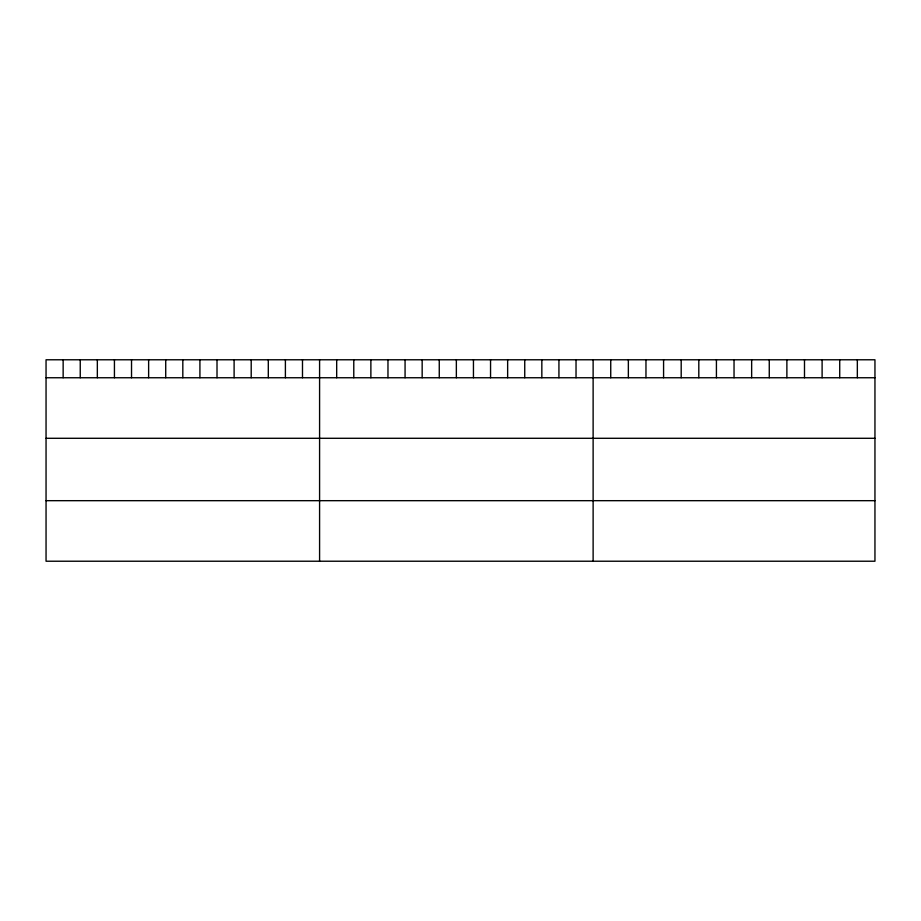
<?xml version="1.0" encoding="UTF-8"?>
<svg xmlns="http://www.w3.org/2000/svg" width="921" height="921" viewBox="0 0 921 921"><rect width="100%" height="100%" fill="white"/><g stroke="black" fill="none" stroke-linecap="round" stroke-linejoin="round"><path stroke-width="1.38" d="M874.95 377.748L874.95 561.223L46.05 561.223L46.05 359.777L874.95 359.777L874.95 377.748L46.05 377.748M46.05 438.292L874.95 438.292M46.05 500.679L874.95 500.679M857.336 359.777L857.336 377.748M839.722 359.777L839.722 377.748M822.108 359.777L822.108 377.748M804.494 359.777L804.494 377.748M786.879 359.777L786.879 377.748M769.265 359.777L769.265 377.748M751.651 359.777L751.651 377.748M734.037 359.777L734.037 377.748M716.423 359.777L716.423 377.748M698.809 359.777L698.809 377.748M681.195 359.777L681.195 377.748M663.581 359.777L663.581 377.748M645.966 359.777L645.966 377.748M628.352 359.777L628.352 377.748M610.738 359.777L610.738 377.748M593.124 359.777L593.124 561.223M576.028 359.777L576.028 377.748M558.932 359.777L558.932 377.748M541.836 359.777L541.836 377.748M524.74 359.777L524.74 377.748M507.644 359.777L507.644 377.748M490.548 359.777L490.548 377.748M473.452 359.777L473.452 377.748M456.356 359.777L456.356 377.748M439.259 359.777L439.259 377.748M422.163 359.777L422.163 377.748M405.067 359.777L405.067 377.748M387.971 359.777L387.971 377.748M370.875 359.777L370.875 377.748M353.779 359.777L353.779 377.748M336.683 359.777L336.683 377.748M319.587 359.777L319.587 561.223M302.491 359.777L302.491 377.748M285.395 359.777L285.395 377.748M268.299 359.777L268.299 377.748M251.203 359.777L251.203 377.748M234.107 359.777L234.107 377.748M217.011 359.777L217.011 377.748M199.915 359.777L199.915 377.748M182.819 359.777L182.819 377.748M165.722 359.777L165.722 377.748M148.626 359.777L148.626 377.748M131.53 359.777L131.53 377.748M114.434 359.777L114.434 377.748M97.338 359.777L97.338 377.748M80.242 359.777L80.242 377.748M63.146 359.777L63.146 377.748"/></g></svg>
